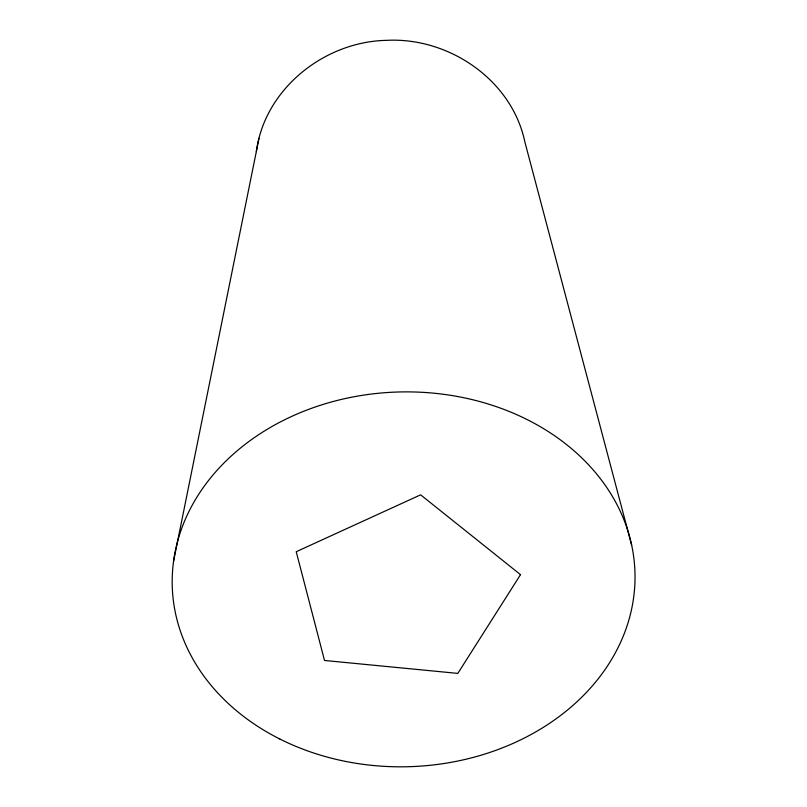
<?xml version="1.0" encoding="UTF-8"?>
<svg xmlns="http://www.w3.org/2000/svg" width="807" height="807" viewBox="0 0 807 807"><rect width="100%" height="100%" fill="white"/><g stroke="black" fill="none" stroke-linecap="round" stroke-linejoin="round"><path stroke-width="1.21" d="M256.333 151.645C264.686 88.8 324.485 41.52 386.603 40.35C448.712 37.001 511.84 79.802 524.853 141.901L631.689 545.31M173.505 561.531L258.997 138.35M520.515 574.655L457.821 673.401L324.515 660.469L296.23 551.716L420.618 494.832L520.515 574.655M279.847 739.02A231.468 187.436 -1.7 0 0 634.837 584.591A231.468 187.436 -1.7 0 0 296.108 414.435A231.468 187.436 -1.7 0 0 279.847 739.02"/></g></svg>
